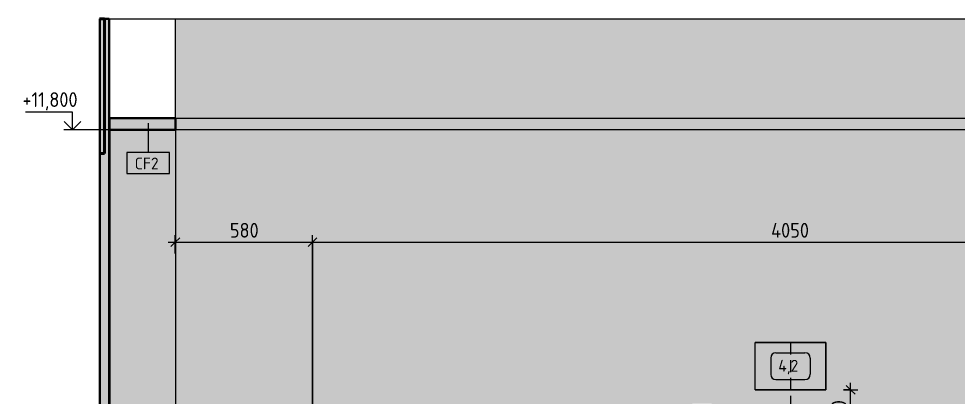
# Model space of a CAD drawing. Header units: millimetres. Extents: x 72431 to 128923, y -1987 to 12500.
# Drawn here: x 120970 to 124945, y 10673 to 12270 of the extents above; entities that cross this region are included whole.
import ezdxf

# ---------------------------------------------------------------- set-up
doc = ezdxf.new("R2010")
doc.units = ezdxf.units.MM
doc.linetypes.add('ADSK_Штрих_ш2 п1', pattern=[75, 50, -25])
for name, color, linetype, lineweight in [('A-ANNO-DIMS', 7, 'Continuous', 9), ('A-ANNO-DIMS-25', 7, 'Continuous', 9), ('A-CLNG', 7, 'Continuous', 9), ('A-CLNG-IDEN', 7, 'Continuous', 9), ('A-DETL', 7, 'Continuous', 9), ('A-DETL-2', 7, 'ADSK_Штрих_ш2 п1', 9), ('A-FLOR', 7, 'Continuous', 9), ('A-WALL', 7, 'Continuous', 9), ('A-WALL-PATT', 7, 'Continuous', 9), ('G-ANNO-DIMS', 7, 'Continuous', 9), ('G-ANNO-DIMS-1', 7, 'Continuous', 20), ('I-FURN-IDEN', 7, 'Continuous', 9), ('I-WALL', 7, 'Continuous', 9)]:
    doc.layers.add(name, color=color, linetype=linetype, lineweight=lineweight)
for name, color, linetype, lineweight, true_color in [('A-CLNG-1', 7, 'Continuous', 9, 0x787878), ('A-CLNG-FNSH-1', 7, 'Continuous', 30, 0x3c3c3c), ('A-WALL-4', 7, 'Continuous', 40, 0x3c3c3c), ('A-WALL-5', 7, 'Continuous', 30, 0x3c3c3c), ('A-WALL-FNSH-3', 7, 'Continuous', 30, 0x3c3c3c), ('I-FURN-16', 7, 'Continuous', 9, 0xd1d1d1), ('I-FURN-9', 7, 'Continuous', 9, 0xc0c0c0), ('I-WALL-1', 7, 'Continuous', 9, 0x787878)]:
    doc.layers.add(name, color=color, linetype=linetype, lineweight=lineweight, true_color=true_color)
doc.layers.add('I-FURN-6', color=7, linetype='Continuous', lineweight=9, true_color=0xfbfbfb, transparency=0.7)
doc.styles.add('GOST Common_5', font='GOST_Common.ttf', dxfattribs={"height": 50})
doc.styles.add('ISOCPEUR_2', font='isocpeur.ttf', dxfattribs={"width": 0.9, "height": 62.5})
doc.dimstyles.new('ISO-2_5_0_9К_БОЛЬШОЙ_1', dxfattribs={"dimscale": 304.8, "dimtxt": 62.248823, "dimasz": 0.123031, "dimexe": 0.098425, "dimexo": 0.246063, "dimgap": 0, "dimtad": 1, "dimdec": 0, "dimrnd": 10, "dimzin": 0, "dimdsep": 46, "dimtxsty": 'ISOCPEUR_2', "dimblk1": 'OBLIQUE', "dimblk2": 'OBLIQUE', "dimsah": 1, "dimcen": 0.09, "dimdle": 0.098425, "dimazin": 0, "dimtfac": 1, "dimtdec": 4, "dimtix": 1, "dimtmove": 0, "dimatfit": 3, "dimfxl": 1, "dimtvp": 1, "dimtolj": 1, "dimtzin": 0, "dimarcsym": 2})

# ---------------------------------------------------------------- blocks, each defined once
blk = doc.blocks.new('Высотные отметки - Стрелка_Верх-17668718-Развертка 3_08-4')
at = {"layer": 'G-ANNO-DIMS'}
for p, q in [((3635.1, 11875), (3435.1, 11875)), ((3635.1, 11800), (3635.1, 11875)), ((3673, 11800), (3598, 11800))]:
    blk.add_line(p, q, dxfattribs=at)
at = {"layer": 'G-ANNO-DIMS-1'}
for q in [(3599.7, 11835.4), (3670.4, 11835.4)]:
    blk.add_line((3635.1, 11800), q, dxfattribs=at)
blk = doc.blocks.new('DIMBLOCK61-Развертка 3_08-4')
at = {"layer": 'A-ANNO-DIMS-25'}
for p, q in [((121632.5, 11276.1), (121632.5, 11354.6)), ((122213.7, 10575), (122213.7, 11354.6)), ((121602.5, 11324.6), (122213.7, 11324.6)), ((121632.5, 11324.6), (121632.5, 11276.1)), ((122213.7, 11324.6), (122213.7, 10575))]:
    blk.add_line(p, q, dxfattribs=at)
at = {"layer": 'A-ANNO-DIMS-25', "lineweight": 20}
for p, q in [((121632.5, 11324.6), (121651.3, 11343.3)), ((122213.7, 11324.6), (122232.4, 11343.3)), ((121632.5, 11324.6), (121613.8, 11305.8)), ((122213.7, 11324.6), (122194.9, 11305.8))]:
    blk.add_line(p, q, dxfattribs=at)
at = {"layer": 'A-ANNO-DIMS-25', "color": 0, "insert": (121863.9, 11406.2), "char_height": 62.5, "width": 142.215, "attachment_point": 1, "line_spacing_factor": 1.149209, "style": 'ISOCPEUR_2'}
blk.add_mtext('580', dxfattribs=at)
blk = doc.blocks.new('_Oblique')
at = {"color": 0, "linetype": 'ByBlock', "lineweight": -2}
blk.add_line((-0.5, -0.5), (0.5, 0.5), dxfattribs=at)
blk = doc.blocks.new('DIMBLOCK62-Развертка 3_08-4')
at = {"layer": 'A-ANNO-DIMS-25'}
for p, q in [((122213.7, 10575), (122213.7, 11354.6)), ((126263.7, 10575), (126263.7, 11354.6)), ((122213.7, 11324.6), (126293.7, 11324.6)), ((122213.7, 11324.6), (122213.7, 10575)), ((126263.7, 11324.6), (126263.7, 10575))]:
    blk.add_line(p, q, dxfattribs=at)
at = {"layer": 'A-ANNO-DIMS-25', "lineweight": 20}
for p, q in [((122213.7, 11324.6), (122232.4, 11343.3)), ((126263.7, 11324.6), (126282.4, 11343.3)), ((122213.7, 11324.6), (122194.9, 11305.8)), ((126263.7, 11324.6), (126244.9, 11305.8))]:
    blk.add_line(p, q, dxfattribs=at)
at = {"layer": 'A-ANNO-DIMS-25', "color": 0, "insert": (124156.7, 11406.2), "char_height": 62.5, "width": 196.802, "attachment_point": 1, "line_spacing_factor": 1.149209, "style": 'ISOCPEUR_2'}
blk.add_mtext('4050', dxfattribs=at)
blk = doc.blocks.new('Марка_Мебель - В прямоуг_Balcon_Марка-25523697-Развертка 3_08-4')
at = {"layer": 'I-FURN-IDEN'}
for p, q in [((4858.6, 10381.3), (4981.3, 10381.3)), ((4836.1, 10358.8), (4836.1, 10289.8)), ((5003.8, 10358.8), (5003.8, 10289.9)), ((4858.4, 10267.4), (4981.3, 10267.4))]:
    blk.add_line(p, q, dxfattribs=at)
for centre, radius, start, end in [((4858.6, 10358.8), 22.5, 90, 180), ((4981.3, 10358.8), 22.5, 0, 90), ((4858.4, 10289.8), 22.3, 180, 270), ((4981.3, 10289.9), 22.5, 270, 0)]:
    blk.add_arc(centre, radius, start, end, dxfattribs=at)
blk = doc.blocks.new('DIMBLOCK68-Развертка 3_08-4')
at = {"layer": 'A-ANNO-DIMS-25'}
for p, q in [((124463.7, 10700), (124523.6, 10700)), ((124493.6, 10700), (124463.7, 10700)), ((124493.6, 10470), (124493.6, 10730)), ((124542.1, 10500), (124463.6, 10500)), ((124493.6, 10500), (124542.1, 10500))]:
    blk.add_line(p, q, dxfattribs=at)
at = {"layer": 'A-ANNO-DIMS-25', "lineweight": 20}
for p, q in [((124493.6, 10700), (124474.9, 10718.8)), ((124493.6, 10700), (124512.4, 10681.2)), ((124493.6, 10500), (124474.9, 10518.7)), ((124493.6, 10500), (124512.4, 10481.2))]:
    blk.add_line(p, q, dxfattribs=at)
at = {"layer": 'A-ANNO-DIMS-25', "color": 0, "insert": (124412, 10540.7), "char_height": 62.5, "width": 142.215, "attachment_point": 1, "rotation": 90, "line_spacing_factor": 1.149209, "style": 'ISOCPEUR_2'}
blk.add_mtext('200', dxfattribs=at)
blk = doc.blocks.new('М_потолков - Марка_ Имя типа-25382930-Развертка 3_08-4')
at = {"layer": 'A-CLNG-IDEN'}
for p, q in [((7790.6, 12090.3), (7609.4, 12090.3)), ((7609.4, 12090.3), (7609.4, 12000.9)), ((7790.6, 12000.9), (7790.6, 12090.3)), ((7609.4, 12000.9), (7790.6, 12000.9))]:
    blk.add_line(p, q, dxfattribs=at)

msp = doc.modelspace()

# ---------------------------------------------------------------- hatches: boundary and pattern name
at = {"layer": 'A-CLNG-1'}
msp.add_hatch(color=256, dxfattribs=at).paths.add_polyline_path([(121632.5, 11800), (121633.5, 11800), (121633.5, 11850), (121353.5, 11850), (121353.5, 11800), (121612.5, 11800)])
at = {"layer": 'A-WALL-PATT'}
h = msp.add_hatch(color=256, dxfattribs=at)
h.paths.add_polyline_path([(121353.5, 8400), (121632.5, 8400), (121632.5, 8500), (121617.5, 8500), (121617.5, 9170), (121632.5, 9170), (121632.5, 9204), (121353.5, 9204), (121353.5, 8424.8)])
h.paths.add_polyline_path([(121612.5, 9220), (121632.5, 9220), (121632.5, 11800), (121353.5, 11800), (121353.5, 9220), (121538, 9220)])
msp.add_hatch(color=256, dxfattribs=at).paths.add_polyline_path([(121632.5, 8400), (121633.4, 8400), (121633.5, 11800), (121632.5, 11800), (121632.5, 9220), (121633.5, 9220), (121633.5, 9204), (121632.5, 9204), (121632.5, 9170), (121633.5, 9170), (121633.4, 8500), (121632.5, 8500)])
h = msp.add_hatch(color=256, dxfattribs=at)
h.paths.add_polyline_path([(121633.5, 8450), (122082.5, 8450), (122082.5, 8659), (122056.5, 8659), (122056.5, 8741), (122082.5, 8741), (122082.5, 9259), (122072.5, 9259), (122072.5, 9341), (122082.5, 9341), (122082.5, 9820), (122213.7, 9820), (122213.7, 10500), (126263.7, 10500), (126263.7, 9150), (122582.5, 9150), (122582.5, 8741), (122689.2, 8741), (122689.2, 8659), (122582.5, 8659), (122582.5, 8450), (126741.5, 8450), (126741.5, 11800), (121633.5, 11800), (121633.5, 8500)])
h.paths.add_polyline_path([(128441.5, 8450), (128441.5, 11800), (128181.5, 11800), (128181.5, 8450), (128438, 8450)])
h.paths.add_polyline_path([(122657.7, 8697.5), (122658.9, 8697.8), (122659.8, 8698.7), (122660.2, 8700), (122659.8, 8701.2), (122658.9, 8702.2), (122657.7, 8702.5), (122656.4, 8702.2), (122655.5, 8701.2), (122655.2, 8700), (122655.5, 8698.7), (122656.4, 8697.8), (122657, 8697.6)])
h.paths.add_polyline_path([(122586.7, 8697.5), (122587.9, 8697.8), (122588.9, 8698.8), (122589.2, 8700), (122588.8, 8701.2), (122587.9, 8702.2), (122586.7, 8702.5), (122585.4, 8702.2), (122584.5, 8701.2), (122584.2, 8700), (122584.5, 8698.7), (122585.4, 8697.8), (122586, 8697.6)])
h.paths.add_polyline_path([(122638.7, 8697.5), (122639.9, 8697.8), (122640.8, 8698.7), (122641.2, 8700), (122640.8, 8701.2), (122639.9, 8702.2), (122638.7, 8702.5), (122637.4, 8702.2), (122636.5, 8701.2), (122636.2, 8700), (122636.5, 8698.7), (122637.4, 8697.8), (122638, 8697.6)])
h.paths.add_polyline_path([(126422.5, 9259), (126421.5, 9259), (126421.5, 9341), (126503.5, 9341), (126503.5, 9259), (126424.5, 9259)])
h.paths.add_polyline_path([(126302.5, 9259), (126301.5, 9259), (126301.5, 9341), (126383.5, 9341), (126383.5, 9259), (126304.5, 9259)])
h.paths.add_polyline_path([(126382.5, 9260), (126382.5, 9340), (126302.5, 9340), (126302.5, 9260), (126380.5, 9260)])
h.paths.add_polyline_path([(126461.5, 9260), (126502.5, 9260), (126502.5, 9340), (126422.5, 9340), (126422.5, 9260), (126435.5, 9260)])
h.paths.add_polyline_path([(122082.5, 9260), (122082.5, 9262), (122075.5, 9262), (122075.5, 9338), (122082.5, 9338), (122082.5, 9340), (122073.5, 9340), (122073.5, 9260), (122075.5, 9260)])
h.paths.add_polyline_path([(126304.5, 9262), (126304.5, 9338), (126380.5, 9338), (126380.5, 9262), (126314.5, 9262)])
h.paths.add_polyline_path([(126500.5, 9262), (126424.5, 9262), (126424.5, 9338), (126500.5, 9338), (126500.5, 9272)])
h.paths.add_polyline_path([(126489.5, 9272), (126490.5, 9272), (126490.5, 9328), (126434.5, 9328), (126434.5, 9272), (126463.5, 9272)])
h.paths.add_polyline_path([(126369.5, 9272), (126370.5, 9272), (126370.5, 9328), (126314.5, 9328), (126314.5, 9272), (126315.5, 9272)])
h.paths.add_polyline_path([(126463.5, 9273), (126435.5, 9273), (126435.5, 9327), (126489.5, 9327), (126489.5, 9273)])
h.paths.add_polyline_path([(126315.5, 9273), (126315.5, 9327), (126369.5, 9327), (126369.5, 9273)])
h.paths.add_polyline_path([(123839.5, 10559), (123823, 10559), (123823, 10641), (123905, 10641), (123905, 10559), (123888.5, 10559)])
h.paths.add_polyline_path([(123854.5, 10597.5), (123855.8, 10597.8), (123856.7, 10598.7), (123857, 10600), (123856.7, 10601.2), (123855.8, 10602.2), (123854.5, 10602.5), (123853.3, 10602.2), (123852.4, 10601.2), (123852, 10600), (123852.4, 10598.7), (123853.3, 10597.8), (123853.9, 10597.6)])
h.paths.add_polyline_path([(123873.5, 10597.5), (123874.8, 10597.8), (123875.7, 10598.7), (123876, 10600), (123875.7, 10601.2), (123874.8, 10602.2), (123873.5, 10602.5), (123872.3, 10602.2), (123871.4, 10601.2), (123871, 10600), (123871.4, 10598.7), (123872.3, 10597.8), (123872.9, 10597.6)])
h.paths.add_polyline_path([(124088.7, 10700), (124088.7, 10900), (124388.7, 10900), (124388.7, 10700), (124162.5, 10700)])
at = {"layer": 'I-FURN-6'}
msp.add_hatch(color=256, dxfattribs=at).paths.add_polyline_path([(124162.5, 10700), (124388.7, 10700), (124388.7, 10900), (124088.7, 10900), (124088.7, 10700)])
at = {"layer": 'I-WALL'}
msp.add_hatch(color=256, dxfattribs=at).paths.add_polyline_path([(124162.5, 11800), (125462.5, 11800), (125462.5, 12270), (121632.5, 12270), (121632.5, 11850), (121633.5, 11850), (121633.5, 11800), (123687.4, 11800)])
at = {"layer": 'I-WALL-1'}
h = msp.add_hatch(dxfattribs=at)
h.set_pattern_fill('FP_13', color=256, style=0, pattern_type=2)
h.set_pattern_definition([(45, (117562.532, 0), (-14.25598, 14.25598), []), (45, (117576.788, 0), (-14.25598, 14.25598), [25.202, -5.04, 0.8382, -4.202])])
h.paths.add_polyline_path([(121312.5, 11900), (121312.5, 12270), (121312.1, 12270), (121312.1, 11900)])
h = msp.add_hatch(dxfattribs=at)
h.set_pattern_fill('FP_14', color=256, style=0, pattern_type=2)
h.set_pattern_definition([(0, (117562.5316, 0), (30.48, 7.62), [2.515, -20.345, 2.515, -20.345, -121.92]), (0, (117562.5316, 0), (30.48, 7.62), [-45.72, 2.515, -43.205, 2.515, -20.345, -53.34]), (0, (117562.5316, 0), (30.48, 7.62), [-114.3, 2.515, -12.725, 2.515, -35.585]), (120, (117573.9616, 3.81), (-21.8391136, 22.5864543), [2.515, -20.345, 2.515, -20.345, -121.92]), (120, (117573.9616, 3.81), (-21.8391136, 22.5864543), [-45.72, 2.515, -43.205, 2.515, -20.345, -53.34]), (120, (117573.9616, 3.81), (-21.8391136, 22.5864543), [-114.3, 2.515, -12.725, 2.515, -35.585]), (240, (117577.7716, 19.05), (-8.6408864, -30.2064543), [2.515, -20.345, 2.515, -20.345, -121.92]), (240, (117577.7716, 19.05), (-8.6408864, -30.2064543), [-45.72, 2.515, -43.205, 2.515, -20.345, -53.34]), (240, (117577.7716, 19.05), (-8.6408864, -30.2064543), [-114.3, 2.515, -12.725, 2.515, -35.585])])
h.paths.add_polyline_path([(121352.5, 8400), (121352.5, 12270), (121312.5, 12270), (121312.5, 9200), (121332.5, 9200), (121332.5, 8400)])

# ---------------------------------------------------------------- linework, layer by layer
at = {"layer": 'A-CLNG'}
msp.add_line((128891.5, 11800), (121633.5, 11800), dxfattribs=at)
at = {"layer": 'A-CLNG-FNSH-1'}
for p, q in [((121633.5, 11850), (121353.5, 11850)), ((121353.5, 11850), (121353.5, 11800)), ((121633.5, 11800), (121633.5, 11850)), ((121353.5, 11800), (121633.5, 11800))]:
    msp.add_line(p, q, dxfattribs=at)
at = {"layer": 'A-CLNG-IDEN'}
msp.add_line((121517.4, 11828.7), (121517.4, 11704.9), dxfattribs=at)
at = {"layer": 'A-DETL'}
msp.add_line((121353.5, 11850), (128891.5, 11850), dxfattribs=at)
at = {"layer": 'A-DETL-2'}
msp.add_line((124238.7, 10900), (124238.7, 9160), dxfattribs=at)
at = {"layer": 'A-FLOR'}
msp.add_line((121352.5, 12270), (128662.5, 12270), dxfattribs=at)
at = {"layer": 'A-WALL'}
msp.add_line((121312.5, 11900), (121312.1, 11900), dxfattribs=at)
at = {"layer": 'A-WALL-4'}
for p, q in [((121332.5, 12270), (121312.1, 12270)), ((121332.5, 11700), (121332.5, 12270)), ((121312.1, 11700), (121332.5, 11700))]:
    msp.add_line(p, q, dxfattribs=at)
at = {"layer": 'A-WALL-5'}
for p, q in [((121312.5, 12270), (121312.5, 8400)), ((121352.5, 12270), (121332.5, 12270)), ((121352.5, 11850), (121352.5, 12270))]:
    msp.add_line(p, q, dxfattribs=at)
at = {"layer": 'A-WALL-FNSH-3'}
for p, q in [((121352.5, 11850), (121352.5, 8400)), ((121353.5, 11850), (121352.5, 11850)), ((121353.5, 8400), (121353.5, 11800))]:
    msp.add_line(p, q, dxfattribs=at)
at = {"layer": 'G-ANNO-DIMS'}
for p, q in [((121244.4, 11800), (121197.6, 11800)), ((121731.1, 11800), (121244.4, 11800))]:
    msp.add_line(p, q, dxfattribs=at)
at = {"layer": 'I-FURN-16'}
for p, q in [((124388.7, 10900), (124088.7, 10900)), ((124088.7, 10700), (124088.7, 10900)), ((124388.7, 10700), (124388.7, 10900)), ((124088.7, 10700), (124388.7, 10700))]:
    msp.add_line(p, q, dxfattribs=at)
at = {"layer": 'I-FURN-9'}
for p, q in [((124088.7, 10900), (124388.7, 10900)), ((124088.7, 10700), (124088.7, 10900)), ((124388.7, 10900), (124388.7, 10700)), ((124388.7, 10700), (124088.7, 10700))]:
    msp.add_line(p, q, dxfattribs=at)
at = {"layer": 'I-WALL'}
for p, q in [((121632.5, 12270), (121632.5, 11850)), ((121633.5, 11800), (121633.5, 9220))]:
    msp.add_line(p, q, dxfattribs=at)

# ---------------------------------------------------------------- block references
at = {"layer": 'A-CLNG-IDEN'}
msp.add_blockref('М_потолков - Марка_ Имя типа-25382930-Развертка 3_08-4', (113817.4, -385.5), dxfattribs=at)
at = {"layer": 'G-ANNO-DIMS'}
msp.add_blockref('Высотные отметки - Стрелка_Верх-17668718-Развертка 3_08-4', (117562.5, 0), dxfattribs=at)
at = {"layer": 'I-FURN-IDEN'}
msp.add_blockref('Марка_Мебель - В прямоуг_Balcon_Марка-25523697-Развертка 3_08-4', (119318.7, 475.6), dxfattribs=at)

# ---------------------------------------------------------------- texts
at = {"layer": 'A-CLNG-IDEN', "insert": (121461, 11682.7), "char_height": 50, "width": 132.278, "attachment_point": 1, "style": 'GOST Common_5'}
msp.add_mtext('CF2', dxfattribs=at)
at = {"layer": 'I-FURN-IDEN', "insert": (124187.1, 10826.8), "char_height": 50, "width": 116.245, "attachment_point": 1, "style": 'GOST Common_5'}
msp.add_mtext('4,2', dxfattribs=at)

# ---------------------------------------------------------------- dimensions: what is measured, and where the dimension line sits
at = {"layer": 'A-ANNO-DIMS'}
for base, p1, p2, override, picture, middle in [((122213.7, 11324.6), (121632.5, 11351.1), (122213.7, 10500), {"dimpost": '<>', "dimfxl": 1030.604421}, 'DIMBLOCK61-Развертка 3_08-4', (121923.1, 11355.8)), ((126263.7, 11324.6), (122213.7, 10500), (126263.7, 10500), {"dimpost": '<>', "dimfxl": 4050}, 'DIMBLOCK62-Развертка 3_08-4', (124238.7, 11355.8))]:
    dim = msp.add_linear_dim(base=base, p1=p1, p2=p2, dimstyle='ISO-2_5_0_9К_БОЛЬШОЙ_1', override=override, dxfattribs=at)
    dim.commit()
    dim.dimension.update_dxf_attribs({"geometry": picture, "text_midpoint": middle})
dim = msp.add_linear_dim(base=(124493.6, 10700), p1=(124467.1, 10500), p2=(124388.7, 10700), angle=90, dimstyle='ISO-2_5_0_9К_БОЛЬШОЙ_1', override={"dimpost": '<>', "dimfxl": 214.815734}, dxfattribs=at)
dim.commit()
dim.dimension.update_dxf_attribs({"geometry": 'DIMBLOCK68-Развертка 3_08-4', "text_midpoint": (124462.4, 10600)})

# ---------------------------------------------------------------- next in the draw order: texts
at = {"layer": 'G-ANNO-DIMS', "insert": (120985.3, 11959.2), "char_height": 62.5, "width": 275.62, "attachment_point": 1, "line_spacing_factor": 1.149209, "style": 'ISOCPEUR_2', "bg_fill": 3, "box_fill_scale": 1.25, "bg_fill_color": 256, "bg_fill_true_color": 13158600, "bg_fill_transparency": 0}
msp.add_mtext('+11,800', dxfattribs=at)

doc.saveas('drawing.dxf')
